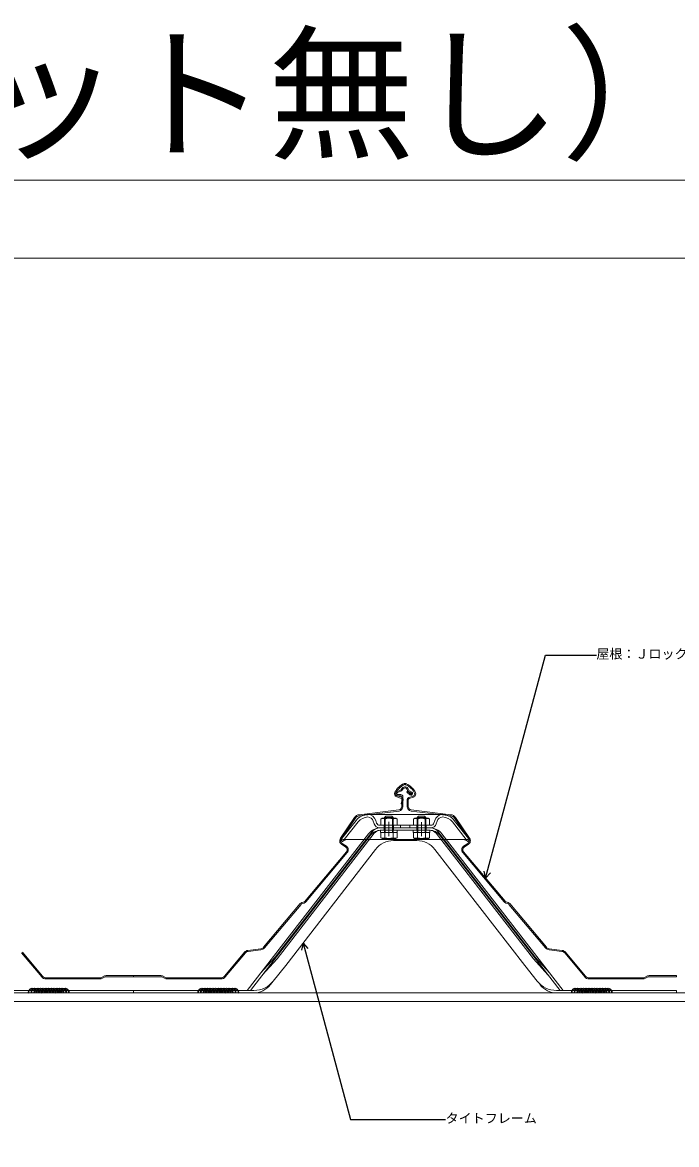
# Model space of a CAD drawing. Units: millimetres at full size, sheet at 1:3; details may follow other scales. Extents: x -1262 to 3778, y -891 to 1036.
# Drawn here: x -138 to 465, y 2 to 1036 of the extents above; entities that cross this region are included whole.
import ezdxf
from ezdxf.enums import TextEntityAlignment as Align

# ---------------------------------------------------------------- set-up
doc = ezdxf.new("R2010")
doc.units = ezdxf.units.MM
doc.header["$LTSCALE"] = 3
for name, color, linetype, lineweight in [('0-0_補助1', 4, 'Continuous', 5), ('0-6_名称1', 5, 'Continuous', 25), ('0-B_屋根1', 6, 'Continuous', 20), ('2-A_タイトフレーム', 3, 'Continuous', 9), ('3-F_シーリング1', 134, 'Continuous', 30), ('4-2_H鋼1', 2, 'Continuous', 18), ('5-B_枠2', 4, 'Continuous', 5)]:
    doc.layers.add(name, color=color, linetype=linetype, lineweight=lineweight)
doc.layers.add('D-C_補助線1', color=4, linetype='Continuous')
doc.styles.add('ＭＳ ゴシック', font='')
doc.styles.get('ＭＳ ゴシック').set_extended_font_data('MS Gothic')

msp = doc.modelspace()

# ---------------------------------------------------------------- linework, layer by layer
at = {"layer": '0-0_補助1'}
msp.add_line((1191.647, 819), (-1194.647, 819), dxfattribs=at)
at = {"layer": '0-6_名称1'}
for p, q in [((288.902, 247.58), (287.557, 254.152)), ((288.902, 247.58), (293.353, 252.599)), ((120.788, 187.837), (119.443, 181.265)), ((120.788, 187.837), (125.239, 182.818))]:
    msp.add_line(p, q, dxfattribs=at)
for points in [[(288.902, 247.58), (344.016, 453.268), (390.846, 453.268)], [(120.788, 187.837), (164.347, 25.272), (252.071, 25.272)]]:
    msp.add_lwpolyline(points, dxfattribs=at)
at = {"layer": '0-B_屋根1'}
for p, q in [((214.682, 334.803), (213.782, 334.803)), ((214.006, 333.803), (214.682, 333.803)), ((207.167, 322.484), (211.354, 321.182)), ((211.65, 322.137), (207.463, 323.439)), ((208.182, 324.603), (210.682, 324.603)), ((210.682, 323.603), (208.182, 323.603)), ((211.682, 313.467), (211.682, 322.603)), ((212.682, 322.603), (212.682, 313.467)), ((216.751, 329.349), (217.306, 327.815)), ((217.692, 329.689), (218.125, 328.492)), ((222.294, 323.235), (218.07, 321.878)), ((218.376, 320.926), (222.6, 322.283)), ((172.409, 306.128), (209.037, 310.488)), ((216.682, 319.974), (216.682, 313.467)), ((217.682, 313.467), (217.682, 319.974)), ((256.956, 306.128), (220.328, 310.488)), ((155.201, 284.359), (168.146, 303.528)), ((168.974, 302.968), (156.03, 283.8)), ((209.155, 309.495), (172.527, 305.135)), ((220.209, 309.495), (256.838, 305.135)), ((260.39, 302.968), (273.335, 283.8)), ((274.164, 284.359), (261.219, 303.528)), ((156.837, 279.634), (160.707, 277.021)), ((272.528, 279.634), (268.658, 277.021)), ((161.532, 271.135), (123.371, 225.656)), ((160.147, 276.192), (156.277, 278.806)), ((267.832, 271.135), (305.993, 225.656)), ((306.759, 226.299), (268.598, 271.778)), ((269.217, 276.192), (273.087, 278.806)), ((84.499, 183.997), (118.178, 224.134)), ((118.944, 223.491), (85.265, 183.354)), ((121.908, 224.703), (119.919, 224.127)), ((307.456, 224.703), (309.445, 224.127)), ((309.724, 225.087), (307.735, 225.664)), ((310.421, 223.491), (344.1, 183.354)), ((344.866, 183.997), (311.187, 224.134)), ((-138.309, 178.668), (-119.783, 156.589)), ((-119.017, 157.232), (-137.543, 179.311)), ((48.381, 157.232), (66.908, 179.311)), ((67.674, 178.668), (49.147, 156.589)), ((70.091, 181.055), (81.952, 182.602)), ((82.081, 181.61), (70.221, 180.063)), ((347.284, 181.61), (359.144, 180.063)), ((359.273, 181.055), (347.413, 182.602)), ((361.691, 178.668), (380.217, 156.589)), ((380.983, 157.232), (362.457, 179.311)), ((-65.79, 155.803), (-115.953, 155.803)), ((-61.951, 157.486), (-64.896, 156.014)), ((-64.448, 155.12), (-61.504, 156.592)), ((-35.318, 157.803), (-60.61, 157.803)), ((-6.187, 155.12), (-9.131, 156.592)), ((-8.684, 157.486), (-5.74, 156.014)), ((-4.846, 155.803), (45.317, 155.803)), ((434.21, 155.803), (384.047, 155.803)), ((438.049, 157.486), (435.105, 156.014)), ((435.552, 155.12), (438.496, 156.592)), ((464.682, 157.803), (439.39, 157.803)), ((-115.953, 154.803), (-65.79, 154.803)), ((45.317, 154.803), (-4.846, 154.803)), ((384.048, 154.803), (434.21, 154.803))]:
    msp.add_line(p, q, dxfattribs=at)
for points in [[(207.427, 327.455), (210.734, 328.799), (212.189, 330.607)], [(212.968, 329.98), (211.351, 327.97), (207.804, 326.529)], [(219.165, 324.501), (216.442, 327.004), (217.12, 327.741), (219.845, 325.234)], [(220.461, 326.018), (217.306, 327.815), (216.751, 329.349)], [(217.692, 329.689), (218.125, 328.492), (220.997, 326.863)], [(212.026, 319.982), (211.039, 316.081), (212.009, 315.836), (212.995, 319.736)], [(119.641, 225.087), (122.214, 225.833), (160.766, 271.778)], [(-60.61, 156.803), (-35.318, 156.803), (-35.318, 157.803)], [(-10.026, 156.803), (-35.318, 156.803), (-35.318, 157.803), (-10.026, 157.803)], [(439.39, 156.803), (464.682, 156.803), (464.682, 157.803)]]:
    msp.add_lwpolyline(points, dxfattribs=at)
for centre, radius, start, end in [((221.278, 318.62), 17.834, 114.85353, 152.90711), ((221.278, 318.62), 16.834, 115.59267, 153.13098), ((214.68, 328.589), 3.207, 20.0769, 140.98235), ((214.683, 331.808), 2.995, 66.57536, 90.0188), ((214.682, 331.804), 1.999, 66.57715, 89.99521), ((209.121, 318.955), 16, 25.93718, 66.59444), ((209.121, 318.955), 17, 26.54208, 66.59444), ((208.057, 325.348), 3, 152.3059, 252.73149), ((208.057, 325.348), 2, 153.88999, 252.73245), ((208.182, 325.603), 2, 112.17758, 269.99958), ((208.182, 325.603), 1, 112.25568, 269.99723), ((210.682, 322.603), 2, 0.00034, 90), ((210.682, 322.603), 1, 0, 90), ((211.057, 320.227), 1, 345.8, 72.72865), ((211.057, 320.227), 2, 345.8, 72.72843), ((214.682, 328.602), 2.2, 19.8741, 141.18971), ((218.682, 319.974), 2, 107.81598, 180), ((218.682, 319.974), 1, 107.81574, 180), ((220.182, 325.603), 1.5, 227.30688, 57.10469), ((220.182, 325.603), 1.5, 227.30688, 227.38289), ((220.182, 325.603), 0.5, 227.51087, 56.11639), ((221.682, 325.14), 2, 287.81273, 24.00079), ((221.682, 325.14), 3, 287.81508, 28.07475), ((208.682, 313.467), 3, 276.78889, 360), ((208.682, 313.467), 4, 276.78897, 0.00034), ((220.682, 313.467), 4, 180, 263.21103), ((220.682, 313.467), 3, 180, 263.21099), ((173.118, 300.17), 6, 96.78889, 145.96789), ((173.118, 300.17), 5, 96.78897, 145.96798), ((256.247, 300.17), 5, 34.03215, 83.21103), ((256.247, 300.17), 6, 34.03194, 83.21099), ((158.516, 282.121), 4, 145.96789, 235.96851), ((158.516, 282.121), 3, 145.96798, 235.96851), ((270.849, 282.121), 3, 304.03234, 34.03215), ((270.849, 282.121), 4, 304.03192, 34.03194), ((158.468, 273.706), 3, 320.00001, 55.96851), ((158.468, 273.706), 4, 319.99997, 55.96851), ((270.896, 273.706), 4, 124.03234, 219.99999), ((270.896, 273.706), 3, 124.03192, 220.00003), ((120.476, 222.206), 3, 106.16424, 139.99997), ((120.476, 222.206), 2, 106.16519, 139.99997), ((121.073, 227.585), 3, 286.16519, 319.99997), ((308.291, 227.585), 3, 219.99999, 253.83529), ((308.291, 227.585), 2, 220.00003, 253.83481), ((308.889, 222.206), 2, 40.00003, 73.83529), ((308.889, 222.206), 3, 39.99998, 73.83481), ((70.738, 176.097), 5, 97.42953, 139.99996), ((70.738, 176.097), 4, 97.42957, 139.99998), ((81.435, 186.568), 4, 277.42953, 319.99997), ((81.435, 186.568), 5, 277.42957, 319.99997), ((347.93, 186.568), 5, 220.00003, 262.57043), ((347.93, 186.568), 4, 219.99998, 262.57047), ((358.627, 176.097), 4, 40.00002, 82.57043), ((358.627, 176.097), 5, 39.99994, 82.57047), ((-115.953, 159.803), 5, 220.00002, 270), ((-115.953, 159.803), 4, 219.99994, 270), ((-65.79, 157.803), 2, 270, 296.5665), ((-60.61, 154.803), 3, 90, 116.5665), ((-60.61, 154.803), 2, 90, 116.56505), ((-10.026, 154.803), 3, 63.43399, 90), ((-10.026, 154.803), 2, 63.43495, 90), ((-4.846, 157.803), 2, 243.43399, 270), ((45.317, 159.803), 4, 270, 319.99996), ((45.317, 159.803), 5, 270, 319.99998), ((384.048, 159.803), 5, 220.00002, 270), ((384.047, 159.803), 4, 219.99994, 270), ((434.21, 157.803), 2, 270, 296.5665), ((439.39, 154.803), 3, 90, 116.5665), ((439.39, 154.803), 2, 90, 116.56505), ((-65.79, 157.803), 3, 270, 296.56505), ((-4.846, 157.803), 3, 243.43495, 270), ((434.21, 157.803), 3, 270, 296.56505)]:
    msp.add_arc(centre, radius, start, end, dxfattribs=at)
at = {"layer": '2-A_タイトフレーム'}
for p, q in [((155.375, 282.758), (169.678, 300.827)), ((180.091, 306.328), (248.703, 306.328)), ((185.504, 300.114), (186.312, 297.667)), ((187.688, 300.835), (188.496, 298.388)), ((193.625, 302.828), (192.37, 302.103)), ((192.37, 296.328), (192.37, 302.103)), ((193.625, 302.828), (206.125, 302.828)), ((195.875, 303.528), (203.875, 303.528)), ((195.875, 289.728), (195.875, 303.528)), ((196.123, 296.328), (196.123, 302.103)), ((196.5, 289.728), (196.5, 304.153)), ((203.875, 303.528), (202.675, 304.728)), ((203.25, 289.728), (203.25, 304.153)), ((203.628, 296.328), (203.628, 302.103)), ((203.875, 289.728), (203.875, 303.528)), ((206.125, 302.828), (207.381, 302.103)), ((207.381, 296.328), (207.381, 302.103)), ((223.625, 302.828), (222.37, 302.103)), ((222.37, 296.328), (222.37, 302.103)), ((223.625, 302.828), (236.125, 302.828)), ((225.875, 303.528), (233.875, 303.528)), ((225.875, 289.728), (225.875, 303.528)), ((226.123, 296.328), (226.123, 302.103)), ((226.5, 289.728), (226.5, 304.153)), ((233.875, 303.528), (232.675, 304.728)), ((233.25, 289.728), (233.25, 304.153)), ((233.628, 296.328), (233.628, 302.103)), ((233.875, 289.728), (233.875, 303.528)), ((236.125, 302.828), (237.381, 302.103)), ((237.381, 296.328), (237.381, 302.103)), ((242.063, 300.835), (241.255, 298.388)), ((244.247, 300.114), (243.439, 297.667)), ((274.375, 282.758), (260.073, 300.827)), ((184.568, 290.419), (95.095, 174.778)), ((158.681, 283.227), (171.482, 299.4)), ((191.294, 294.028), (238.457, 294.028)), ((191.345, 296.328), (238.457, 296.328)), ((237.827, 291.728), (191.924, 291.728)), ((192.175, 289.728), (192.175, 291.728)), ((192.175, 289.728), (207.575, 289.728)), ((192.37, 289.728), (192.37, 284.895)), ((195.625, 296.328), (195.625, 291.728)), ((196.123, 289.728), (196.123, 284.895)), ((199.875, 286.373), (199.875, 299.445)), ((203.628, 289.728), (203.628, 284.895)), ((204.125, 296.328), (204.125, 291.728)), ((207.381, 289.728), (207.381, 284.895)), ((207.575, 289.728), (207.575, 291.728)), ((210.625, 296.328), (210.625, 294.028)), ((219.125, 296.328), (219.125, 294.028)), ((222.175, 289.728), (222.175, 291.728)), ((222.175, 289.728), (237.575, 289.728)), ((222.37, 289.728), (222.37, 284.895)), ((225.625, 296.328), (225.625, 291.728)), ((226.123, 289.728), (226.123, 284.895)), ((229.875, 286.373), (229.875, 299.319)), ((233.628, 289.728), (233.628, 284.895)), ((234.125, 296.328), (234.125, 291.728)), ((237.381, 289.728), (237.381, 284.895)), ((237.575, 289.728), (237.575, 291.728)), ((245.183, 290.419), (334.656, 174.778)), ((271.07, 283.227), (258.269, 299.4)), ((181.172, 288.595), (69.375, 144.103)), ((182.991, 287.187), (72.283, 144.103)), ((186.387, 289.011), (96.914, 173.371)), ((155.487, 282.78), (155.375, 282.758)), ((155.375, 282.758), (157.179, 281.33)), ((157.229, 281.377), (157.179, 281.33)), ((268.375, 283.326), (161.174, 283.326)), ((192.37, 284.895), (193.525, 284.228)), ((193.525, 284.228), (206.225, 284.228)), ((204.163, 282.278), (225.588, 282.278)), ((207.381, 284.895), (206.225, 284.228)), ((222.37, 284.895), (223.525, 284.228)), ((223.525, 284.228), (236.225, 284.228)), ((237.381, 284.895), (236.225, 284.228)), ((243.364, 289.011), (332.837, 173.371)), ((246.76, 287.187), (357.467, 144.103)), ((248.579, 288.595), (360.375, 144.103)), ((272.522, 281.377), (272.572, 281.33)), ((274.375, 282.758), (272.572, 281.33)), ((274.264, 282.78), (274.375, 282.758)), ((187.554, 274.128), (104.847, 167.233)), ((242.197, 274.128), (324.904, 167.233)), ((95.095, 174.778), (81.614, 159.921)), ((96.914, 173.371), (83.433, 158.514)), ((104.847, 167.233), (93.267, 152.757)), ((324.904, 167.233), (336.484, 152.757)), ((332.837, 173.371), (346.318, 158.514)), ((334.656, 174.778), (348.137, 159.921)), ((93.267, 152.757), (90.796, 149.564))]:
    msp.add_line(p, q, dxfattribs=at)
for points in [[(195.875, 303.528), (197.075, 304.728), (202.675, 304.728)], [(225.875, 303.528), (227.075, 304.728), (232.675, 304.728)], [(161.375, 283.326), (161.288, 283.326), (161.199, 283.327), (161.108, 283.328), (161.014, 283.328), (160.915, 283.328), (160.811, 283.328), (160.699, 283.327), (160.58, 283.326), (160.451, 283.324), (160.313, 283.321), (160.163, 283.318), (160.003, 283.313), (159.834, 283.308), (159.656, 283.301), (159.473, 283.293), (159.283, 283.284), (159.089, 283.273), (158.892, 283.26), (158.692, 283.246), (158.492, 283.229), (158.292, 283.211), (158.092, 283.19), (157.895, 283.168), (157.7, 283.145), (157.509, 283.12), (157.323, 283.095), (157.142, 283.069), (156.967, 283.044), (156.799, 283.018), (156.639, 282.992), (156.487, 282.967), (156.344, 282.942), (156.207, 282.918), (156.077, 282.895), (155.952, 282.871), (155.831, 282.848), (155.714, 282.825), (155.6, 282.803), (155.487, 282.78)], [(161.375, 283.326), (161.288, 283.314), (161.199, 283.301), (161.11, 283.288), (161.018, 283.274), (160.924, 283.259), (160.826, 283.241), (160.725, 283.222), (160.619, 283.2), (160.507, 283.176), (160.39, 283.148), (160.266, 283.117), (160.136, 283.082), (160.002, 283.043), (159.864, 283.001), (159.722, 282.955), (159.579, 282.904), (159.435, 282.849), (159.29, 282.79), (159.146, 282.727), (159.004, 282.659), (158.864, 282.587), (158.728, 282.51), (158.594, 282.431), (158.465, 282.35), (158.341, 282.269), (158.222, 282.187), (158.109, 282.106), (158.002, 282.027), (157.901, 281.95), (157.808, 281.878), (157.723, 281.81), (157.645, 281.746), (157.573, 281.686), (157.506, 281.629), (157.444, 281.575), (157.387, 281.523), (157.332, 281.473), (157.28, 281.425), (157.229, 281.377)], [(268.375, 283.326), (268.463, 283.326), (268.551, 283.327), (268.642, 283.328), (268.737, 283.328), (268.836, 283.328), (268.94, 283.328), (269.052, 283.327), (269.171, 283.326), (269.299, 283.324), (269.438, 283.321), (269.588, 283.318), (269.748, 283.313), (269.917, 283.308), (270.094, 283.301), (270.278, 283.293), (270.468, 283.284), (270.662, 283.273), (270.859, 283.26), (271.058, 283.246), (271.259, 283.229), (271.459, 283.211), (271.658, 283.19), (271.856, 283.168), (272.051, 283.145), (272.242, 283.12), (272.428, 283.095), (272.609, 283.069), (272.784, 283.044), (272.952, 283.018), (273.112, 282.992), (273.264, 282.967), (273.407, 282.942), (273.544, 282.918), (273.674, 282.895), (273.799, 282.871), (273.919, 282.848), (274.037, 282.825), (274.151, 282.803), (274.264, 282.78)], [(268.375, 283.326), (268.463, 283.314), (268.551, 283.301), (268.641, 283.288), (268.733, 283.274), (268.827, 283.259), (268.924, 283.241), (269.026, 283.222), (269.132, 283.2), (269.244, 283.176), (269.361, 283.148), (269.485, 283.117), (269.615, 283.082), (269.749, 283.043), (269.887, 283.001), (270.028, 282.955), (270.172, 282.904), (270.316, 282.849), (270.461, 282.79), (270.605, 282.727), (270.747, 282.659), (270.887, 282.587), (271.023, 282.51), (271.156, 282.431), (271.285, 282.35), (271.41, 282.269), (271.529, 282.187), (271.642, 282.106), (271.749, 282.027), (271.85, 281.95), (271.943, 281.878), (272.028, 281.81), (272.106, 281.746), (272.178, 281.686), (272.245, 281.629), (272.306, 281.575), (272.364, 281.523), (272.419, 281.473), (272.471, 281.425), (272.522, 281.377)], [(-145.228, 141.803), (-35.318, 141.803), (-35.318, 144.103), (-145.879, 144.103)], [(74.979, 141.803), (-35.318, 141.803), (-35.318, 144.103), (75.629, 144.103)], [(354.773, 141.803), (464.682, 141.803), (464.682, 144.103), (354.121, 144.103)]]:
    msp.add_lwpolyline(points, dxfattribs=at)
for centre, radius, start, end in [((181.048, 291.828), 14.5, 90, 141.63658), ((181.048, 291.828), 12.2, 92.66953, 141.63658), ((180.091, 298.328), 5.7, 18.26289, 86.09409), ((180.091, 298.328), 8, 18.26289, 87.07932), ((194.246, 298.853), 3.753, 59.99996, 120.00004), ((199.875, 292.751), 10.076, 68.13455, 111.86545), ((205.505, 298.853), 3.753, 59.99996, 120.00004), ((224.246, 298.853), 3.753, 59.99996, 120.00004), ((229.875, 292.751), 10.076, 68.13455, 111.86545), ((235.505, 298.853), 3.753, 59.99996, 120.00004), ((249.66, 298.328), 8, 92.92068, 161.73711), ((249.66, 298.328), 5.7, 93.90591, 161.73711), ((248.703, 291.828), 14.5, 38.36342, 90), ((248.703, 291.828), 12.2, 38.36342, 87.33047), ((192.245, 280.028), 14, 90, 142.27008), ((192.245, 280.028), 11.7, 90, 142.27008), ((191.924, 284.728), 9.3, 98.70234, 142.27008), ((191.345, 299.328), 5.3, 198.26289, 270), ((191.924, 284.728), 7, 90, 142.27008), ((191.345, 299.328), 3, 198.26289, 270), ((237.506, 280.028), 14, 37.72992, 90), ((237.506, 280.028), 11.7, 37.72992, 90), ((237.827, 284.728), 7, 37.72992, 90), ((238.406, 299.328), 3, 270, 341.73711), ((238.406, 299.328), 5.3, 270, 341.73711), ((237.827, 284.728), 9.3, 37.72992, 81.29766), ((204.163, 261.278), 21, 90, 142.27008), ((194.246, 288.145), 3.753, 240.00023, 299.99978), ((199.875, 295.116), 10.888, 249.83899, 290.16101), ((205.505, 288.145), 3.753, 240.00023, 299.99977), ((224.246, 288.145), 3.753, 240.00023, 299.99978), ((225.588, 261.278), 21, 37.72992, 90), ((229.875, 295.116), 10.888, 249.83899, 290.16101), ((235.505, 288.145), 3.753, 240.00023, 299.99977), ((74.978, 161.803), 20, 270, 322.27008), ((75.629, 166.403), 22.3, 270, 322.27008), ((354.121, 166.403), 22.3, 217.72992, 270), ((354.773, 161.803), 20, 217.72992, 270)]:
    msp.add_arc(centre, radius, start, end, dxfattribs=at)
at = {"layer": '3-F_シーリング1'}
for centre, start, end in [((-128.437, 142.352), 353.10626, 191.11977), ((-125.918, 142.352), 353.10626, 191.11977), ((-123.4, 142.352), 353.10626, 191.11977), ((-120.881, 142.352), 353.10626, 191.11977), ((-118.362, 142.352), 353.10626, 191.11977), ((-115.844, 142.352), 353.10626, 191.11977), ((-113.325, 142.352), 353.10626, 191.11977), ((-110.807, 142.352), 353.10626, 191.11977), ((-108.288, 142.352), 353.10626, 191.11977), ((-105.77, 142.352), 353.10626, 191.11977), ((-103.251, 142.352), 353.10626, 191.11977), ((-100.732, 142.352), 353.10626, 191.11977), ((-98.214, 142.352), 353.10626, 191.11977), ((27.578, 142.352), 348.88023, 186.89374), ((30.097, 142.352), 348.88023, 186.89374), ((32.615, 142.352), 348.88023, 186.89374), ((35.134, 142.352), 348.88023, 186.89374), ((37.652, 142.352), 348.88023, 186.89374), ((40.171, 142.352), 348.88023, 186.89374), ((42.689, 142.352), 348.88023, 186.89374), ((45.208, 142.352), 348.88023, 186.89374), ((47.727, 142.352), 348.88023, 186.89374), ((50.245, 142.352), 348.88023, 186.89374), ((52.764, 142.352), 348.88023, 186.89374), ((55.282, 142.352), 348.88023, 186.89374), ((57.801, 142.352), 348.88023, 186.89374), ((371.563, 142.352), 353.10626, 191.11977), ((374.082, 142.352), 353.10626, 191.11977), ((376.6, 142.352), 353.10626, 191.11977), ((379.119, 142.352), 353.10626, 191.11977), ((381.638, 142.352), 353.10626, 191.11977), ((384.156, 142.352), 353.10626, 191.11977), ((386.675, 142.352), 353.10626, 191.11977), ((389.193, 142.352), 353.10626, 191.11977), ((391.712, 142.352), 353.10626, 191.11977), ((394.23, 142.352), 353.10626, 191.11977), ((396.749, 142.352), 353.10626, 191.11977), ((399.268, 142.352), 353.10626, 191.11977), ((401.786, 142.352), 353.10626, 191.11977)]:
    msp.add_arc(centre, 3.441, start, end, dxfattribs=at)
at = {"layer": '4-2_H鋼1'}
for p, q in [((-865.847, 141.803), (964.683, 141.803)), ((-465.847, 133.803), (964.683, 133.803))]:
    msp.add_line(p, q, dxfattribs=at)
at = {"layer": '5-B_枠2'}
msp.add_lwpolyline([(-1261.5, 891), (1258.5, 891), (1258.5, -891), (-1261.5, -891)], close=True, dxfattribs=at)

# ---------------------------------------------------------------- texts
at = {"layer": '0-6_名称1', "style": 'ＭＳ ゴシック'}
for s, p in [('屋根：Ｊロック５００', (390.846, 447.268)), ('タイトフレーム', (252.071, 19.272))]:
    msp.add_text(s, height=8.798, dxfattribs=at).set_placement(p, align=Align.BOTTOM_LEFT)
at = {"layer": 'D-C_補助線1', "style": 'ＭＳ ゴシック'}
msp.add_text('ケラバ部（パラペット無し）', height=98.97, dxfattribs=at).set_placement((-1261.5, 891), align=Align.BOTTOM_LEFT)

doc.saveas('drawing.dxf')
